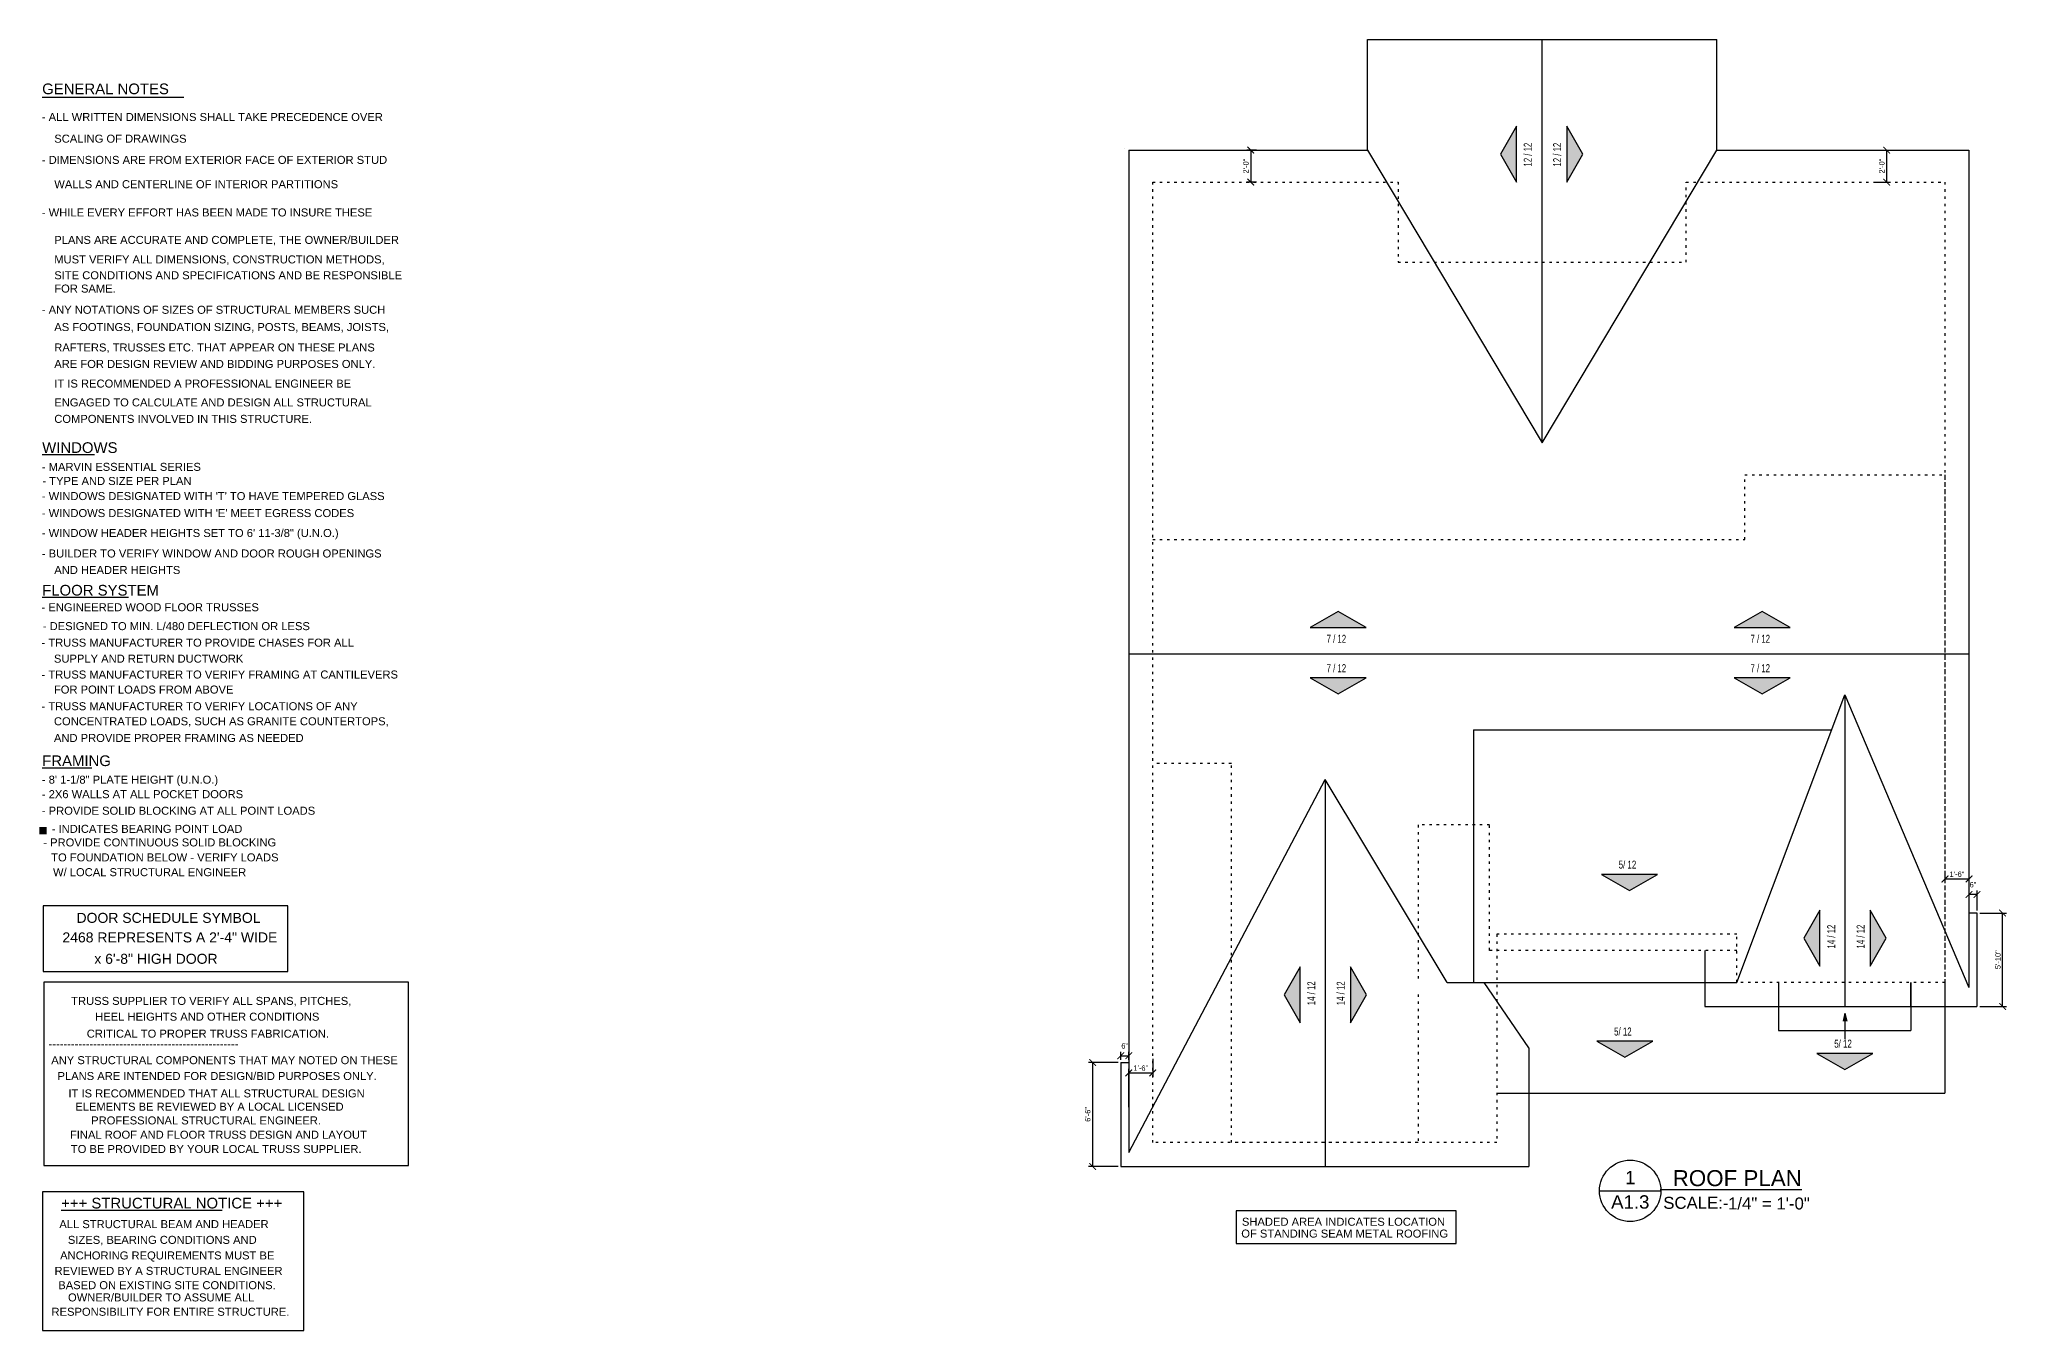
# Model space of a CAD drawing. Header units: inches. Extents: x -28708 to -16583, y 64755 to 66587.
# Drawn here: x -22182 to -20707, y 65519 to 66487 of the extents above; entities that cross this region are included whole.
import ezdxf
from ezdxf.enums import TextEntityAlignment as Align

# ---------------------------------------------------------------- set-up
doc = ezdxf.new("R2010")
doc.units = ezdxf.units.IN
doc.header["$LTSCALE"] = 20
doc.header["$MEASUREMENT"] = 0
for name, pattern in [('Dashed Large', [12, 3, -6, 3]), ('Dashed Medium', [8, 2, -4, 2]), ('Dashed Small', [4, 1, -2, 1]), ('Solid', [0])]:
    doc.linetypes.add(name, pattern=pattern)
for name, color, linetype in [('CALLOUTS', 4, 'Continuous'), ('DIM', 2, 'Continuous'), ('ROOF', 4, 'Continuous'), ('TEXT', 3, 'Continuous'), ('WALL', 5, 'Continuous')]:
    doc.layers.add(name, color=color, linetype=linetype)
doc.layers.add('SPDIMENSION', color=7, linetype='Continuous', lineweight=0)
doc.layers.add('SPSHAPE_OUTLINE', color=7, linetype='Continuous', lineweight=0)
doc.styles.add('0.25 INCH', font='arial.ttf', dxfattribs={"height": 4})
doc.styles.add('Arial', font='arial.ttf')
doc.styles.add('Prov Draftsman NDP', font='')
doc.styles.get('Prov Draftsman NDP').set_extended_font_data('Prov Draftsman NDP')
doc.dimstyles.new('0.25 INCH', dxfattribs={"dimtxt": 4, "dimasz": 5, "dimexe": 3, "dimexo": 2, "dimgap": 1.5, "dimtad": 1, "dimdec": 3, "dimzin": 3, "dimdsep": 46, "dimlunit": 4, "dimtxsty": '0.25 INCH', "dimblk": 'ARCHTICK', "dimcen": 0.09, "dimclrd": 95, "dimclre": 8, "dimclrt": 30, "dimadec": 0, "dimazin": 0, "dimtfac": 0.65, "dimtdec": 3, "dimtofl": 0, "dimtmove": 2, "dimatfit": 3, "dimfxl": 0.18, "dimfrac": 1, "dimtolj": 1, "dimtzin": 0, "dimlwd": -1, "dimlwe": -1, "dimarcsym": 0})

# ---------------------------------------------------------------- blocks, each defined once
blk = doc.blocks.new('_ArchTick')
at = {"color": 0, "linetype": 'ByBlock', "const_width": 0.15}
blk.add_lwpolyline([(-0.5, -0.5), (0.5, 0.5)], dxfattribs=at)
blk = doc.blocks.new('*D512')
at = {"layer": 'DEFPOINTS', "color": 0, "linetype": 'ByBlock', "lineweight": -2, "transparency": 16777216}
for p in [(-21371.6, 65720.2), (-21392.7, 65642.2), (-21371.6, 65642.2)]:
    blk.add_point(p, dxfattribs=at)
at = {"layer": 'DIM', "color": 8, "transparency": 16777216}
for p, q in [((-21373.6, 65720.2), (-21395.7, 65720.2)), ((-21373.6, 65642.2), (-21395.7, 65642.2))]:
    blk.add_line(p, q, dxfattribs=at)
at = {"layer": 'DIM', "color": 95, "transparency": 16777216}
blk.add_line((-21392.7, 65720.2), (-21392.7, 65642.2), dxfattribs=at)
at = {"layer": 'DIM', "color": 95, "linetype": 'ByBlock', "transparency": 16777216, "xscale": 5, "yscale": 5, "zscale": 5}
for p, rotation in [((-21392.7, 65720.2), 90), ((-21392.7, 65642.2), 270)]:
    blk.add_blockref('_ArchTick', p, dxfattribs=dict(at, rotation=rotation))
at = {"layer": 'DIM', "color": 30, "linetype": 'ByBlock', "lineweight": -2, "transparency": 16777216, "insert": (-21396.3, 65681.2), "char_height": 4, "attachment_point": 5, "rotation": 90, "style": 'Arial'}
blk.add_mtext('\\A1;6\'-6"', dxfattribs=at)
blk = doc.blocks.new('*D513')
at = {"layer": 'DEFPOINTS', "color": 0, "linetype": 'ByBlock', "lineweight": -2, "transparency": 16777216}
for p in [(-21371.6, 65720.2), (-21365.6, 65725.2), (-21365.6, 65720.2)]:
    blk.add_point(p, dxfattribs=at)
at = {"layer": 'DIM', "color": 8, "transparency": 16777216}
for p, q in [((-21371.6, 65722.2), (-21371.6, 65728.2)), ((-21365.6, 65722.2), (-21365.6, 65728.2))]:
    blk.add_line(p, q, dxfattribs=at)
at = {"layer": 'DIM', "color": 95, "transparency": 16777216}
blk.add_line((-21371.6, 65725.2), (-21365.6, 65725.2), dxfattribs=at)
at = {"layer": 'DIM', "color": 95, "linetype": 'ByBlock', "transparency": 16777216, "xscale": 5, "yscale": 5, "zscale": 5, "rotation": 180}
blk.add_blockref('_ArchTick', (-21371.6, 65725.2), dxfattribs=at)
at = {"layer": 'DIM', "color": 95, "linetype": 'ByBlock', "transparency": 16777216, "xscale": 5, "yscale": 5, "zscale": 5}
blk.add_blockref('_ArchTick', (-21365.6, 65725.2), dxfattribs=at)
at = {"layer": 'DIM', "color": 30, "linetype": 'ByBlock', "lineweight": -2, "transparency": 16777216, "insert": (-21368.6, 65732.5), "char_height": 4, "attachment_point": 5, "style": 'Arial'}
blk.add_mtext('\\A1;6"', dxfattribs=at)
blk = doc.blocks.new('*D514')
at = {"layer": 'DEFPOINTS', "color": 0, "linetype": 'ByBlock', "lineweight": -2, "transparency": 16777216}
for p in [(-21347.6, 65724.8), (-21347.6, 65712.3), (-21365.6, 65684.7)]:
    blk.add_point(p, dxfattribs=at)
at = {"layer": 'DIM', "color": 8, "transparency": 16777216}
for p, q in [((-21365.6, 65686.7), (-21365.6, 65715.3)), ((-21347.6, 65722.8), (-21347.6, 65709.3))]:
    blk.add_line(p, q, dxfattribs=at)
at = {"layer": 'DIM', "color": 95, "transparency": 16777216}
blk.add_line((-21365.6, 65712.3), (-21347.6, 65712.3), dxfattribs=at)
at = {"layer": 'DIM', "color": 95, "linetype": 'ByBlock', "transparency": 16777216, "xscale": 5, "yscale": 5, "zscale": 5, "rotation": 180}
blk.add_blockref('_ArchTick', (-21365.6, 65712.3), dxfattribs=at)
at = {"layer": 'DIM', "color": 95, "linetype": 'ByBlock', "transparency": 16777216, "xscale": 5, "yscale": 5, "zscale": 5}
blk.add_blockref('_ArchTick', (-21347.6, 65712.3), dxfattribs=at)
at = {"layer": 'DIM', "color": 30, "linetype": 'ByBlock', "lineweight": -2, "transparency": 16777216, "insert": (-21356.6, 65715.9), "char_height": 4, "attachment_point": 5, "style": 'Arial'}
blk.add_mtext('\\A1;1\'-6"', dxfattribs=at)
blk = doc.blocks.new('*D515')
at = {"layer": 'DEFPOINTS', "color": 0, "linetype": 'ByBlock', "lineweight": -2, "transparency": 16777216}
for p in [(-21267.8, 66404.2), (-21274.1, 66380.2), (-21267.8, 66380.2)]:
    blk.add_point(p, dxfattribs=at)
at = {"layer": 'DIM', "color": 8, "transparency": 16777216}
for p, q in [((-21269.8, 66404.2), (-21277.1, 66404.2)), ((-21269.8, 66380.2), (-21277.1, 66380.2))]:
    blk.add_line(p, q, dxfattribs=at)
at = {"layer": 'DIM', "color": 95, "transparency": 16777216}
blk.add_line((-21274.1, 66404.2), (-21274.1, 66380.2), dxfattribs=at)
at = {"layer": 'DIM', "color": 95, "linetype": 'ByBlock', "transparency": 16777216, "xscale": 5, "yscale": 5, "zscale": 5}
for p, rotation in [((-21274.1, 66404.2), 90), ((-21274.1, 66380.2), 270)]:
    blk.add_blockref('_ArchTick', p, dxfattribs=dict(at, rotation=rotation))
at = {"layer": 'DIM', "color": 30, "linetype": 'ByBlock', "lineweight": -2, "transparency": 16777216, "insert": (-21277.7, 66392.2), "char_height": 4, "attachment_point": 5, "rotation": 90, "style": 'Arial'}
blk.add_mtext('\\A1;2\'-0"', dxfattribs=at)
blk = doc.blocks.new('*D516')
at = {"layer": 'DEFPOINTS', "color": 0, "linetype": 'ByBlock', "lineweight": -2, "transparency": 16777216}
for p in [(-20807.2, 66404.2), (-20807.2, 66380.2), (-20797.4, 66380.2)]:
    blk.add_point(p, dxfattribs=at)
at = {"layer": 'DIM', "color": 8, "transparency": 16777216}
for p, q in [((-20805.2, 66404.2), (-20794.4, 66404.2)), ((-20805.2, 66380.2), (-20794.4, 66380.2))]:
    blk.add_line(p, q, dxfattribs=at)
at = {"layer": 'DIM', "color": 95, "transparency": 16777216}
blk.add_line((-20797.4, 66404.2), (-20797.4, 66380.2), dxfattribs=at)
at = {"layer": 'DIM', "color": 95, "linetype": 'ByBlock', "transparency": 16777216, "xscale": 5, "yscale": 5, "zscale": 5}
for p, rotation in [((-20797.4, 66404.2), 90), ((-20797.4, 66380.2), 270)]:
    blk.add_blockref('_ArchTick', p, dxfattribs=dict(at, rotation=rotation))
at = {"layer": 'DIM', "color": 30, "linetype": 'ByBlock', "lineweight": -2, "transparency": 16777216, "insert": (-20800.9, 66392.2), "char_height": 4, "attachment_point": 5, "rotation": 90, "style": 'Arial'}
blk.add_mtext('\\A1;2\'-0"', dxfattribs=at)
blk = doc.blocks.new('*D517')
at = {"layer": 'DEFPOINTS', "color": 0, "linetype": 'ByBlock', "lineweight": -2, "transparency": 16777216}
for p in [(-20729.6, 65832.2), (-20710.4, 65832.2), (-20729.6, 65762.2)]:
    blk.add_point(p, dxfattribs=at)
at = {"layer": 'DIM', "color": 8, "transparency": 16777216}
for p, q in [((-20727.6, 65832.2), (-20707.4, 65832.2)), ((-20727.6, 65762.2), (-20707.4, 65762.2))]:
    blk.add_line(p, q, dxfattribs=at)
at = {"layer": 'DIM', "color": 95, "transparency": 16777216}
blk.add_line((-20710.4, 65762.2), (-20710.4, 65832.2), dxfattribs=at)
at = {"layer": 'DIM', "color": 95, "linetype": 'ByBlock', "transparency": 16777216, "xscale": 5, "yscale": 5, "zscale": 5}
for p, rotation in [((-20710.4, 65832.2), 90), ((-20710.4, 65762.2), 270)]:
    blk.add_blockref('_ArchTick', p, dxfattribs=dict(at, rotation=rotation))
at = {"layer": 'DIM', "color": 30, "linetype": 'ByBlock', "lineweight": -2, "transparency": 16777216, "insert": (-20713.9, 65797.2), "char_height": 4, "attachment_point": 5, "rotation": 90, "style": 'Arial'}
blk.add_mtext('\\A1;5\'-10"', dxfattribs=at)
blk = doc.blocks.new('*D518')
at = {"layer": 'DEFPOINTS', "color": 0, "linetype": 'ByBlock', "lineweight": -2, "transparency": 16777216}
for p in [(-20735.6, 65846.1), (-20735.6, 65832.2), (-20729.6, 65832.2)]:
    blk.add_point(p, dxfattribs=at)
at = {"layer": 'DIM', "color": 8, "transparency": 16777216}
for p, q in [((-20735.6, 65834.2), (-20735.6, 65849.1)), ((-20729.6, 65834.2), (-20729.6, 65849.1))]:
    blk.add_line(p, q, dxfattribs=at)
at = {"layer": 'DIM', "color": 95, "transparency": 16777216}
blk.add_line((-20729.6, 65846.1), (-20735.6, 65846.1), dxfattribs=at)
at = {"layer": 'DIM', "color": 95, "linetype": 'ByBlock', "transparency": 16777216, "xscale": 5, "yscale": 5, "zscale": 5, "rotation": 180}
blk.add_blockref('_ArchTick', (-20735.6, 65846.1), dxfattribs=at)
at = {"layer": 'DIM', "color": 95, "linetype": 'ByBlock', "transparency": 16777216, "xscale": 5, "yscale": 5, "zscale": 5}
blk.add_blockref('_ArchTick', (-20729.6, 65846.1), dxfattribs=at)
at = {"layer": 'DIM', "color": 30, "linetype": 'ByBlock', "lineweight": -2, "transparency": 16777216, "insert": (-20732.6, 65853.4), "char_height": 4, "attachment_point": 5, "style": 'Arial'}
blk.add_mtext('\\A1;6"', dxfattribs=at)
blk = doc.blocks.new('*D519')
at = {"layer": 'DEFPOINTS', "color": 0, "linetype": 'ByBlock', "lineweight": -2, "transparency": 16777216}
for p in [(-20753.6, 65857.7), (-20753.6, 65853.7), (-20735.6, 65853.7)]:
    blk.add_point(p, dxfattribs=at)
at = {"layer": 'DIM', "color": 8, "transparency": 16777216}
for p, q in [((-20753.6, 65855.7), (-20753.6, 65860.7)), ((-20735.6, 65855.7), (-20735.6, 65860.7))]:
    blk.add_line(p, q, dxfattribs=at)
at = {"layer": 'DIM', "color": 95, "transparency": 16777216}
blk.add_line((-20735.6, 65857.7), (-20753.6, 65857.7), dxfattribs=at)
at = {"layer": 'DIM', "color": 95, "linetype": 'ByBlock', "transparency": 16777216, "xscale": 5, "yscale": 5, "zscale": 5, "rotation": 180}
blk.add_blockref('_ArchTick', (-20753.6, 65857.7), dxfattribs=at)
at = {"layer": 'DIM', "color": 95, "linetype": 'ByBlock', "transparency": 16777216, "xscale": 5, "yscale": 5, "zscale": 5}
blk.add_blockref('_ArchTick', (-20735.6, 65857.7), dxfattribs=at)
at = {"layer": 'DIM', "color": 30, "linetype": 'ByBlock', "lineweight": -2, "transparency": 16777216, "insert": (-20744.6, 65861.3), "char_height": 4, "attachment_point": 5, "style": 'Arial'}
blk.add_mtext('\\A1;1\'-6"', dxfattribs=at)
blk = doc.blocks.new('0.25 CALLOUT')
blk.add_line((-20.7, -1), (25.3, -1))
blk.add_circle((2.3, -1), 23)
at = {"ltscale": 24, "insert": (27.1, -5.5), "char_height": 9, "attachment_point": 1, "line_spacing_factor": 0.85, "style": '0.25 INCH'}
blk.add_mtext('SCALE:-', dxfattribs=at)
at = {"style": '0.25 INCH'}
for tag, p, height in [('SEC.NO', (-9.7, 2.7), 9), ('DWG.TITLE', (20.2, 1.9), 7.5), ('SH.NO', (-10.5, -14.7), 9), ('SCALE', (93.7, -12.8), 9)]:
    blk.add_attdef(tag, p, '', height=height, dxfattribs=at)
blk = doc.blocks.new('A$C44D013C8')
at = {"layer": 'ROOF', "linetype": 'Solid'}
for p, q in [((185, 726), (185, 809)), ((185, 809), (447, 809)), ((316, 506.6), (316, 809)), ((447, 726), (447, 809)), ((6, 726), (185, 726)), ((6, 726), (6, -25.5)), ((185, 726), (316, 506.6)), ((316, 506.6), (447, 726)), ((447, 726), (636, 726)), ((636, 726), (636, 98.2)), ((6, 348.4), (636, 348.4)), ((462, 102), (543, 317.6)), ((543, 317.6), (543, 84)), ((543, 317.6), (636, 98.2)), ((264.5, 291.2), (533.1, 291.2)), ((264.5, 291.2), (264.5, 102)), ((6, -25.5), (153.2, 254.1)), ((153.2, 254.1), (153.2, -36)), ((244.7, 102), (153.2, 254.1)), ((636, 154), (642, 154)), ((642, 154), (642, 84)), ((438, 126), (438, 102)), ((244.7, 102), (462, 102)), ((306, 53), (272.6, 102)), ((438, 102), (438, 84)), ((493.3, 102), (493.3, 84)), ((592.3, 102), (592.3, 84)), ((618, 102), (618, 84)), ((438, 84), (642, 84)), ((493.3, 84), (493.3, 66)), ((592.3, 84), (592.3, 66)), ((618, 84), (618, 19)), ((493.3, 66), (592.3, 66)), ((306, 53), (306, -36)), ((0, 42), (6, 42)), ((0, 42), (0, -36)), ((282, 19), (306, 19)), ((306, 19), (618, 19)), ((0, -36), (306, -36))]:
    blk.add_line(p, q, dxfattribs=at)
at = {"layer": 'SPSHAPE_OUTLINE', "color": 2, "linetype": 'Solid', "true_color": 0xffff00}
blk.add_line((3, 727.1), (3, 727.1), dxfattribs=at)
at = {"layer": 'WALL', "linetype": 'Dashed Large', "ltscale": 0.03}
for p, q in [((24, 702), (208, 702)), ((24, -18), (24, 702)), ((208, 702), (208, 642)), ((424, 642), (424, 702)), ((424, 702), (618, 702)), ((618, 702), (618, 102)), ((208, 642), (424, 642)), ((468, 434), (468, 482.5)), ((468, 482.5), (618, 482.5)), ((618, 482.5), (618, 102)), ((24, 434), (468, 434)), ((83, 266), (24, 266)), ((83, -18), (83, 266)), ((276.5, 220), (223, 220)), ((223, 220), (223, 102)), ((276.5, 126), (276.5, 220)), ((462, 138), (282, 138)), ((282, 138), (282, -18)), ((462, 102), (462, 138)), ((462, 126), (276.5, 126)), ((462, 102), (462, 126)), ((223, 93), (223, -18)), ((618, 102), (462, 102)), ((618, 102), (462, 102)), ((282, -18), (24, -18)), ((223, -18), (83, -18))]:
    blk.add_line(p, q, dxfattribs=at)

msp = doc.modelspace()

# ---------------------------------------------------------------- linework, layer by layer
at = {"layer": 'SPDIMENSION', "color": 3, "linetype": 'Solid', "true_color": 0x00ff00}
msp.add_line((-20753.6417, 65857.9117), (-20735.6417, 65857.9117), dxfattribs=at)
at = {"layer": 'SPSHAPE_OUTLINE', "color": 1, "linetype": 'Dashed Small', "true_color": 0xff0000}
for p, q in [((-20933.6368, 65804.2193), (-20933.6368, 65780.2195)), ((-20753.6417, 65780.2153), (-20753.6417, 65762.219))]:
    msp.add_line(p, q, dxfattribs=at)
at = {"layer": 'SPSHAPE_OUTLINE', "color": 1, "linetype": 'Dashed Medium', "true_color": 0xff0000}
for p, q in [((-20878.3615, 65780.2193), (-20878.3615, 65762.2207)), ((-20779.3615, 65780.2193), (-20779.3615, 65762.2195))]:
    msp.add_line(p, q, dxfattribs=at)
at = {"layer": 'TEXT', "linetype": 'Solid'}
for p, q in [((-22180.253, 66443.9775), (-22074.13, 66443.9775)), ((-21074.8989, 66422.111), (-21086.9016, 66401.1112)), ((-21074.8989, 66380.1115), (-21074.8989, 66422.111)), ((-21037.142, 66422.111), (-21037.142, 66380.1115)), ((-21025.1393, 66401.1112), (-21037.142, 66422.111)), ((-21086.9016, 66401.1112), (-21074.8989, 66380.1115)), ((-21037.142, 66380.1115), (-21025.1393, 66401.1112)), ((-22180.253, 66175.8537), (-22141.0453, 66175.8537)), ((-22180.253, 66068.9219), (-22115.5997, 66068.9219)), ((-21208.564, 66058.2298), (-21229.564, 66046.2271)), ((-21187.564, 66046.2271), (-21208.564, 66058.2298)), ((-20890.7426, 66058.2298), (-20911.7426, 66046.2271)), ((-20869.7426, 66046.2271), (-20890.7426, 66058.2298)), ((-21229.564, 66046.2271), (-21187.564, 66046.2271)), ((-20911.7426, 66046.2271), (-20869.7426, 66046.2271)), ((-21229.564, 66008.4702), (-21208.564, 65996.4675)), ((-21187.564, 66008.4702), (-21229.564, 66008.4702)), ((-21208.564, 65996.4675), (-21187.564, 66008.4702)), ((-20911.7426, 66008.4702), (-20890.7426, 65996.4675)), ((-20869.7426, 66008.4702), (-20911.7426, 66008.4702)), ((-20890.7426, 65996.4675), (-20869.7426, 66008.4702)), ((-22180.253, 65941.0661), (-22142.9462, 65941.0661)), ((-21011.2567, 65861.187), (-20990.2567, 65849.1843)), ((-20969.2567, 65861.187), (-21011.2567, 65861.187)), ((-20990.2567, 65849.1843), (-20969.2567, 65861.187)), ((-21996.1407, 65837.6051), (-22179.5872, 65837.6051)), ((-22179.5872, 65837.6051), (-22179.5872, 65788.2931)), ((-21996.1407, 65788.2931), (-21996.1407, 65837.6051)), ((-20847.3711, 65834.2869), (-20859.3738, 65813.3612)), ((-20847.3711, 65792.4356), (-20847.3711, 65834.2869)), ((-20809.6142, 65834.2869), (-20809.6142, 65792.4356)), ((-20797.6115, 65813.3612), (-20809.6142, 65834.2869)), ((-20859.3738, 65813.3612), (-20847.3711, 65792.4356)), ((-20809.6142, 65792.4356), (-20797.6115, 65813.3612)), ((-22179.5872, 65788.2931), (-21996.1407, 65788.2931)), ((-21237.1371, 65791.7869), (-21249.1398, 65770.8612)), ((-21237.1371, 65749.9356), (-21237.1371, 65791.7869)), ((-21199.3802, 65791.7869), (-21199.3802, 65749.9356)), ((-21187.3775, 65770.8612), (-21199.3802, 65791.7869)), ((-21905.4813, 65780.2982), (-22179.0601, 65780.2982)), ((-22179.0601, 65780.2982), (-22179.0601, 65642.8581)), ((-21905.4813, 65642.8581), (-21905.4813, 65780.2982)), ((-21249.1398, 65770.8612), (-21237.1371, 65749.9356)), ((-21199.3802, 65749.9356), (-21187.3775, 65770.8612)), ((-20829.8283, 65751.0025), (-20828.3913, 65757.0025)), ((-20828.3913, 65737.5025), (-20828.3913, 65757.0025)), ((-20826.9542, 65751.0025), (-20828.3913, 65757.0025)), ((-21014.689, 65736.0505), (-20993.689, 65724.0478)), ((-20972.689, 65736.0505), (-21014.689, 65736.0505)), ((-20993.689, 65724.0478), (-20972.689, 65736.0505)), ((-20849.6299, 65726.9582), (-20828.6299, 65714.9555)), ((-20807.6299, 65726.9582), (-20849.6299, 65726.9582)), ((-20828.6299, 65714.9555), (-20807.6299, 65726.9582)), ((-22179.0601, 65642.8581), (-21905.4813, 65642.8581)), ((-21984.1755, 65623.0761), (-22180.0773, 65623.0761)), ((-22180.0773, 65623.0761), (-22180.0773, 65519.0874)), ((-21984.1755, 65519.0874), (-21984.1755, 65623.0761)), ((-22166.0402, 65609.4019), (-22045.3869, 65609.4019)), ((-21120.1117, 65608.8715), (-21285.1061, 65608.8715)), ((-21285.1061, 65608.8715), (-21285.1061, 65584.5288)), ((-21120.1117, 65584.5288), (-21120.1117, 65608.8715)), ((-21285.1061, 65584.5288), (-21120.1117, 65584.5288)), ((-22180.0773, 65519.0874), (-21984.1755, 65519.0874))]:
    msp.add_line(p, q, dxfattribs=at)
for points in [[(-21086.9016, 66401.1112), (-21074.8989, 66422.111), (-21086.9016, 66401.1112), (-21074.8989, 66380.1115)], [(-21037.142, 66422.111), (-21037.142, 66380.1115), (-21037.142, 66422.111), (-21025.1393, 66401.1112)], [(-21229.564, 66046.2271), (-21208.564, 66058.2298), (-21229.564, 66046.2271), (-21187.564, 66046.2271)], [(-20911.7426, 66046.2271), (-20890.7426, 66058.2298), (-20911.7426, 66046.2271), (-20869.7426, 66046.2271)], [(-21229.564, 66008.4702), (-21208.564, 65996.4675), (-21229.564, 66008.4702), (-21187.564, 66008.4702)], [(-20911.7426, 66008.4702), (-20890.7426, 65996.4675), (-20911.7426, 66008.4702), (-20869.7426, 66008.4702)], [(-22176.8803, 65896.8135), (-22182.3803, 65896.8135), (-22176.8803, 65891.3135), (-22182.3803, 65891.3135)], [(-21011.2567, 65861.187), (-20990.2567, 65849.1843), (-21011.2567, 65861.187), (-20969.2567, 65861.187)], [(-20859.3738, 65813.3612), (-20847.3711, 65834.2869), (-20859.3738, 65813.3612), (-20847.3711, 65792.4356)], [(-20809.6142, 65834.2869), (-20809.6142, 65792.4356), (-20809.6142, 65834.2869), (-20797.6115, 65813.3612)], [(-21249.1398, 65770.8612), (-21237.1371, 65791.7869), (-21249.1398, 65770.8612), (-21237.1371, 65749.9356)], [(-21199.3802, 65791.7869), (-21199.3802, 65749.9356), (-21199.3802, 65791.7869), (-21187.3775, 65770.8612)], [(-20829.8283, 65751.0025), (-20828.3913, 65757.0025), (-20829.8283, 65751.0025), (-20826.9542, 65751.0025)], [(-21014.689, 65736.0505), (-20993.689, 65724.0478), (-21014.689, 65736.0505), (-20972.689, 65736.0505)], [(-20849.6299, 65726.9582), (-20828.6299, 65714.9555), (-20849.6299, 65726.9582), (-20807.6299, 65726.9582)]]:
    msp.add_solid(points, dxfattribs=at)

# ---------------------------------------------------------------- block references
at = {"layer": 'CALLOUTS'}
ref = msp.add_blockref('0.25 CALLOUT', (-20991.9497, 65624.9235), dxfattribs=at)
ref.add_attrib('SEC.NO', '1', dxfattribs={"layer": '0', "height": 10, "style": '0.25 INCH'}).set_placement((-20989.5679, 65633.8999), align=Align.MIDDLE_CENTER)
ref.add_attrib('SH.NO', 'A1.3', dxfattribs={"layer": '0', "height": 10, "style": '0.25 INCH'}).set_placement((-20989.5679, 65615.5823), align=Align.MIDDLE_CENTER)
ref.add_attrib('DWG.TITLE', '%%U  ROOF PLAN', (-20967.1004, 65627.438), dxfattribs={"layer": '0', "height": 12, "style": '0.25 INCH'})
ref.add_attrib('SCALE', '1/4" = 1\'-0"', (-20916.2766, 65609.937), dxfattribs={"layer": '0', "height": 9, "style": '0.25 INCH'})
at = {"layer": 'SPSHAPE_OUTLINE', "color": 6, "linetype": 'ByBlock', "lineweight": -2}
msp.add_blockref('A$C44D013C8', (-21371.6414, 65678.2242), dxfattribs=at)

# ---------------------------------------------------------------- texts
at = {"layer": 'TEXT', "linetype": 'Solid', "style": 'Arial'}
for s, height, p in [('GENERAL NOTES', 8, (-22180.253, 66446.1109)), ('- ALL WRITTEN DIMENSIONS SHALL TAKE PRECEDENCE OVER', 6, (-22180.503, 66426.004)), ('    SCALING OF DRAWINGS ', 6, (-22180.503, 66409.7583)), ('- DIMENSIONS ARE FROM EXTERIOR FACE OF EXTERIOR STUD', 6, (-22180.503, 66393.8498)), ('    WALLS AND CENTERLINE OF INTERIOR PARTITIONS', 6, (-22180.503, 66375.6203)), ('- WHILE EVERY EFFORT HAS BEEN MADE TO INSURE THESE', 6, (-22180.503, 66354.4393)), ('    PLANS ARE ACCURATE AND COMPLETE, THE OWNER/BUILDER', 6, (-22180.503, 66333.8487)), ('    MUST VERIFY ALL DIMENSIONS, CONSTRUCTION METHODS,', 6, (-22180.503, 66319.2271)), ('    SITE CONDITIONS AND SPECIFICATIONS AND BE RESPONSIBLE', 6, (-22180.503, 66307.3429)), ('    FOR SAME.', 6, (-22180.503, 66297.3675)), ('- ANY NOTATIONS OF SIZES OF STRUCTURAL MEMBERS SUCH', 6, (-22180.503, 66281.463)), ('    AS FOOTINGS, FOUNDATION SIZING, POSTS, BEAMS, JOISTS,', 6, (-22180.503, 66268.523)), ('    RAFTERS, TRUSSES ETC. THAT APPEAR ON THESE PLANS', 6, (-22180.503, 66253.2114)), ('    ARE FOR DESIGN REVIEW AND BIDDING PURPOSES ONLY.', 6, (-22180.503, 66240.8643)), ('    IT IS RECOMMENDED A PROFESSIONAL ENGINEER BE', 6, (-22180.503, 66226.1456)), ('    ENGAGED TO CALCULATE AND DESIGN ALL STRUCTURAL', 6, (-22180.503, 66212.0198)), ('    COMPONENTS INVOLVED IN THIS STRUCTURE.', 6, (-22180.503, 66199.6728)), ('WINDOWS', 8, (-22180.253, 66177.1475)), ('- MARVIN ESSENTIAL SERIES', 6, (-22180.503, 66163.7161)), ('    - TYPE AND SIZE PER PLAN', 6, (-22189.4035, 66153.1328)), ("- WINDOWS DESIGNATED WITH 'T' TO HAVE TEMPERED GLASS", 6, (-22180.503, 66141.8045)), ("- WINDOWS DESIGNATED WITH 'E' MEET EGRESS CODES", 6, (-22180.503, 66129.053)), ('- WINDOW HEADER HEIGHTS SET TO 6\' 11-3/8" (U.N.O.)', 6, (-22180.503, 66114.1135)), ('- BUILDER TO VERIFY WINDOW AND DOOR ROUGH OPENINGS', 6, (-22180.503, 66098.7567)), ('    AND HEADER HEIGHTS', 6, (-22180.503, 66086.3818)), ('FLOOR SYSTEM', 8, (-22180.253, 66070.2157)), ('- ENGINEERED WOOD FLOOR TRUSSES', 6, (-22180.753, 66058.4552)), ('    - DESIGNED TO MIN. L/480 DEFLECTION OR LESS', 6, (-22189.1089, 66044.2911)), ('- TRUSS MANUFACTURER TO PROVIDE CHASES FOR ALL', 6, (-22180.753, 66031.9162)), ('    SUPPLY AND RETURN DUCTWORK', 6, (-22180.753, 66019.9036)), ('- TRUSS MANUFACTURER TO VERIFY FRAMING AT CANTILEVERS', 6, (-22180.753, 66008.0139)), ('    FOR POINT LOADS FROM ABOVE', 6, (-22180.753, 65996.7365)), ('- TRUSS MANUFACTURER TO VERIFY LOCATIONS OF ANY', 6, (-22180.753, 65984.2345)), ('    CONCENTRATED LOADS, SUCH AS GRANITE COUNTERTOPS,', 6, (-22180.753, 65972.9569)), ('    AND PROVIDE PROPER FRAMING AS NEEDED', 6, (-22180.753, 65960.455)), ('FRAMING', 8, (-22180.253, 65942.3599)), ('- 8\' 1-1/8" PLATE HEIGHT (U.N.O.)', 6, (-22180.503, 65929.1716)), ('- 2X6 WALLS AT ALL POCKET DOORS', 6, (-22180.503, 65918.3088)), ('- PROVIDE SOLID BLOCKING AT ALL POINT LOADS', 6, (-22180.503, 65905.8872)), ('    - PROVIDE CONTINUOUS SOLID BLOCKING', 6, (-22188.7282, 65882.1372)), ('- INDICATES BEARING POINT LOAD', 6, (-22173.1303, 65892.3135)), ('       TO FOUNDATION BELOW - VERIFY LOADS', 6, (-22189.7883, 65870.9018)), ('       W/ LOCAL STRUCTURAL ENGINEER', 6, (-22188.4252, 65859.8177)), ('DOOR SCHEDULE SYMBOL', 7.5, (-22154.5355, 65824.8214)), ('2468 REPRESENTS A 2\'-4" WIDE', 7.5, (-22165.0914, 65810.1794)), ('x 6\'-8" HIGH DOOR', 7.5, (-22141.1691, 65794.1228)), ('TRUSS SUPPLIER TO VERIFY ALL SPANS, PITCHES,', 6, (-22158.5148, 65763.3097)), ('HEEL HEIGHTS AND OTHER CONDITIONS', 6, (-22140.5148, 65751.4788)), ('CRITICAL TO PROPER TRUSS FABRICATION.', 6, (-22146.8273, 65738.7493)), ('---------------------------------------------------', 6, (-22175.4523, 65731.1455)), ('ANY STRUCTURAL COMPONENTS THAT MAY NOTED ON THESE ', 6, (-22173.4523, 65718.879)), ('PLANS ARE INTENDED FOR DESIGN/BID PURPOSES ONLY.', 6, (-22168.7648, 65707.001)), (' IT IS RECOMMENDED THAT ALL STRUCTURAL DESIGN ', 6, (-22162.8898, 65693.9573)), ('ELEMENTS BE REVIEWED BY A LOCAL LICENSED ', 6, (-22155.4523, 65684.0222)), (' FINAL ROOF AND FLOOR TRUSS DESIGN AND LAYOUT', 6, (-22161.7648, 65662.9861)), ('PROFESSIONAL STRUCTURAL ENGINEER.', 6, (-22143.5148, 65673.6984)), (' TO BE PROVIDED BY YOUR LOCAL TRUSS SUPPLIER.', 6, (-22161.0773, 65652.2738)), ('+++ STRUCTURAL NOTICE +++', 8, (-22166.0402, 65610.6957)), ('ALL STRUCTURAL BEAM AND HEADER', 6, (-22167.3982, 65595.9457)), ('OF STANDING SEAM METAL ROOFING', 6, (-21281.2281, 65588.8663)), ('SHADED AREA INDICATES LOCATION', 6, (-21280.7429, 65597.7374)), ('ANCHORING REQUIREMENTS MUST BE', 6, (-22166.8039, 65572.4703)), ('SIZES, BEARING CONDITIONS AND ', 6, (-22160.9747, 65584.1499)), ('REVIEWED BY A STRUCTURAL ENGINEER', 6, (-22170.9698, 65560.9295)), ('BASED ON EXISTING SITE CONDITIONS.', 6, (-22168.1703, 65550.176)), ('RESPONSIBILITY FOR ENTIRE STRUCTURE.', 6, (-22173.2643, 65530.2439)), ('OWNER/BUILDER TO ASSUME ALL ', 6, (-22160.8782, 65540.9974))]:
    msp.add_text(s, height=height, rotation=360, dxfattribs=at).set_placement(p)
at = {"layer": 'TEXT', "linetype": 'Solid', "style": 'Prov Draftsman NDP'}
for s, rotation, width, p in [('12 / 12', 90, 0.725922, (-21063.4589, 66391.8745)), ('12 / 12', 90, 0.725922, (-21041.4363, 66391.8745)), ('7 / 12', 360, 0.728431, (-21217.238, 66034.7872)), ('7 / 12', 360, 0.728431, (-20899.4166, 66034.7872)), ('7 / 12', 360, 0.728431, (-21217.2377, 66012.7645)), ('7 / 12', 360, 0.728431, (-20899.4164, 66012.7645)), ('5/ 12', 360, 0.737793, (-20998.2695, 65865.4813)), ('14 / 12', 90, 0.726665, (-20835.9311, 65805.6164)), ('14 / 12', 90, 0.726665, (-20813.9085, 65805.6164)), ('14 / 12', 90, 0.726665, (-21225.6971, 65763.1164)), ('14 / 12', 90, 0.726665, (-21203.6745, 65763.1164)), ('5/ 12', 360, 0.737793, (-21001.7018, 65740.3448)), ('5/ 12', 360, 0.737793, (-20836.6427, 65731.2525))]:
    msp.add_text(s, height=6, rotation=rotation, dxfattribs=dict(at, width=width)).set_placement(p)

# ---------------------------------------------------------------- dimensions: what is measured, and where the dimension line sits
at = {"layer": 'DIM', "linetype": 'ByBlock', "lineweight": -2}
for base, p1, p2, picture, middle in [((-21274.121, 66380.2237), (-21267.7562, 66404.2237), (-21267.7562, 66380.2237), '*D515', (-21277.6633, 66392.2237)), ((-20797.3706, 66380.2237), (-20807.2367, 66404.2237), (-20807.2367, 66380.2237), '*D516', (-20800.9129, 66392.2237)), ((-20710.3814, 65832.2183), (-20729.6417, 65762.2136), (-20729.6417, 65832.2183), '*D517', (-20713.9237, 65797.2159)), ((-21392.7408, 65642.2242), (-21371.6413, 65720.2242), (-21371.6413, 65642.2242), '*D512', (-21396.2831, 65681.2242))]:
    dim = msp.add_linear_dim(base=base, p1=p1, p2=p2, angle=90, dimstyle='0.25 INCH', override={"dimtxsty": 'Arial'}, dxfattribs=at)
    dim.commit()
    dim.dimension.update_dxf_attribs({"geometry": picture, "text_midpoint": middle})
for base, p1, p2, picture, middle in [((-20753.6417, 65857.7451), (-20735.6417, 65853.7497), (-20753.6417, 65853.7497), '*D519', (-20744.6417, 65861.2874)), ((-20735.6417, 65846.1319), (-20729.6417, 65832.2183), (-20735.6417, 65832.2183), '*D518', (-20732.6417, 65853.4242)), ((-21365.6413, 65725.2449), (-21371.6413, 65720.2242), (-21365.6413, 65720.2242), '*D513', (-21368.6413, 65732.5372)), ((-21347.6413, 65712.3492), (-21365.6413, 65684.7297), (-21347.6413, 65724.8068), '*D514', (-21356.6413, 65715.8915))]:
    dim = msp.add_linear_dim(base=base, p1=p1, p2=p2, dimstyle='0.25 INCH', override={"dimtxsty": 'Arial'}, dxfattribs=at)
    dim.commit()
    dim.dimension.update_dxf_attribs({"geometry": picture, "text_midpoint": middle})

doc.saveas('drawing.dxf')
